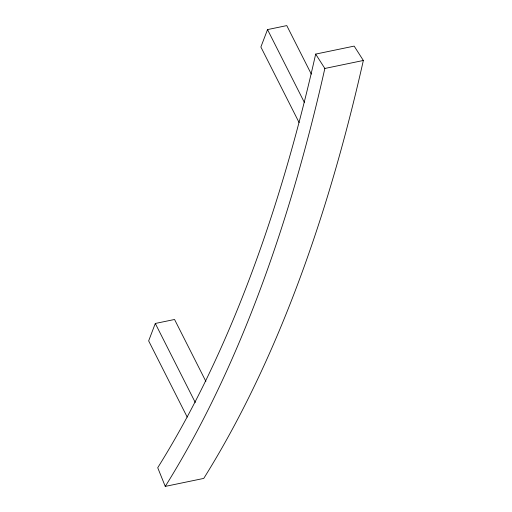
<?xml version="1.0" encoding="UTF-8"?>
<svg xmlns="http://www.w3.org/2000/svg" width="512" height="512" viewBox="0 0 512 512"><rect width="100%" height="100%" fill="white"/><g stroke="black" fill="none" stroke-linecap="round" stroke-linejoin="round"><path stroke-width="0.77" d="M205.882 381.408L174.554 319.482L155.302 323.469L148.653 340.883L187.206 417.101M311.302 74.093L286.778 25.6L267.526 29.594L260.877 47.008L299.11 122.592M315.667 54.099L354.163 46.112L363.347 60.474A2089.466 868.691 78.3 0 1 203.75 478.413L165.254 486.4L157.722 467.718A2067.846 859.706 78.3 0 0 315.667 54.099L324.845 68.461A2089.466 868.691 78.3 0 1 165.254 486.4M324.845 68.461L363.347 60.474M267.526 29.594L304.32 102.33M155.302 323.469L195.277 402.49"/></g></svg>
